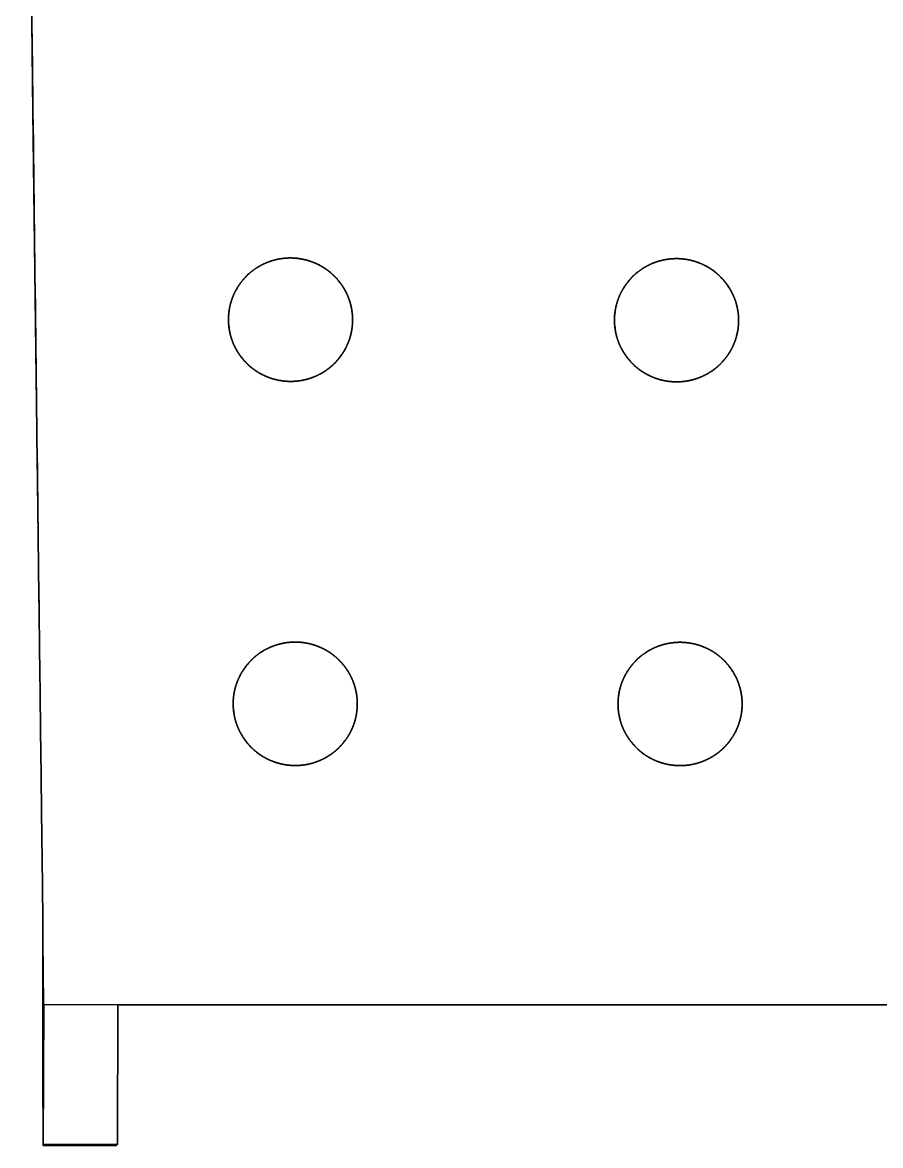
# Model space of a CAD drawing. Header units: millimetres. Extents: x 0 to 2650, y -1173 to 718.
# Drawn here: x 164.9 to 420.6, y -1172.5 to -837.7 of the extents above; entities that cross this region are included whole.
import ezdxf

# ---------------------------------------------------------------- set-up
doc = ezdxf.new("R2010")
doc.units = ezdxf.units.MM
doc.layers.add('Blocks', color=7, linetype='Continuous')
doc.layers.add('Blocks$Inner', color=7, linetype='Continuous', lineweight=25, true_color=0x007f00)
doc.layers.add('Blocks$Outline', color=7, linetype='Continuous', lineweight=35, true_color=0xff3f3f)

# ---------------------------------------------------------------- blocks, each defined once
blk = doc.blocks.new('Balcony Lounge Bench Top')
at = {"layer": 'Blocks$Inner'}
for points in [[(826.47, 513), (826.47, 351.21), (826.47, 189.42), (826.47, 96.44), (826.47, -89.51), (826.47, -182.48), (826.47, -368.43), (826.47, -554.38)], [(826.47, -532.38), (868.06, -532.39), (868.06, -532.76)], [(812.09, -554.53), (811.96, -554.54), (811.4, -554.54), (809.18, -554.57), (773.63, -555.01), (702.52, -555.88), (560.31, -557.62), (489.2, -558.49), (453.65, -558.93), (435.87, -559.15), (426.98, -559.26), (418.1, -559.37), (346.99, -560.24), (311.44, -560.67), (306.99, -560.73), (305.88, -560.74), (305.33, -560.75), (305.26, -560.75)], [(826.47, -554.38), (868.04, -554.56), (846.24, -554.66), (802.46, -554.65)]]:
    blk.add_lwpolyline(points, dxfattribs=at)
for points, knots in [([(622.48, -347.32), (621.95, -347.32), (621.41, -347.35), (620.57, -347.42), (620.27, -347.46), (619.67, -347.54), (619.37, -347.59), (618.49, -347.76), (617.91, -347.9), (616.76, -348.23), (616.19, -348.43), (615.35, -348.77), (615.07, -348.89), (614.52, -349.14), (614.25, -349.28), (612.91, -349.98), (611.91, -350.64), (610.5, -351.78), (610.05, -352.18), (609.4, -352.82), (609.19, -353.04), (608.77, -353.48), (608.58, -353.71), (607.61, -354.87), (606.93, -355.86), (606.06, -357.46), (605.79, -358.01), (605.32, -359.13), (605.11, -359.69), (604.56, -361.42), (604.31, -362.6), (604.18, -363.82)], [317.95376, 317.95376, 317.95376, 317.95376, 320.321897, 320.321897, 321.648355, 321.648355, 322.974814, 322.974814, 325.627731, 325.627731, 328.280649, 328.280649, 329.607107, 329.607107, 330.933566, 330.933566, 336.2394, 336.2394, 338.892318, 338.892318, 340.218776, 340.218776, 341.545235, 341.545235, 346.851069, 346.851069, 349.503987, 349.503987, 352.156904, 352.156904, 357.462738, 357.462738, 357.462738, 357.462738]), ([(640.69, -367.83), (640.76, -367.22), (640.8, -366.61), (640.8, -366), (640.81, -365.39), (640.79, -364.78), (640.73, -364.18), (640.63, -362.97), (640.41, -361.78), (640.07, -360.62), (639.9, -360.03), (639.7, -359.45), (639.48, -358.89), (639.25, -358.33), (639, -357.78), (638.72, -357.24), (638.45, -356.71), (638.14, -356.19), (637.82, -355.68), (637.49, -355.17), (637.13, -354.68), (636.75, -354.21), (636, -353.26), (635.16, -352.4), (634.24, -351.63), (633.78, -351.24), (633.3, -350.88), (632.81, -350.54), (632.56, -350.36), (632.31, -350.2), (632.05, -350.04), (631.79, -349.88), (631.53, -349.73), (631.27, -349.58), (630.22, -349.01), (629.12, -348.54), (627.98, -348.17), (627.69, -348.08), (627.4, -348), (627.11, -347.92), (626.82, -347.85), (626.53, -347.78), (626.23, -347.71), (625.65, -347.59), (625.06, -347.5), (624.46, -347.43), (623.8, -347.36), (623.14, -347.32), (622.48, -347.32)], [286.787516, 286.787516, 286.787516, 286.787516, 288.619244, 288.619244, 288.619244, 290.447216, 290.447216, 290.447216, 294.083982, 294.083982, 294.083982, 295.915927, 295.915927, 295.915927, 297.733875, 297.733875, 297.733875, 299.547832, 299.547832, 299.547832, 301.375208, 301.375208, 301.375208, 305.017225, 305.017225, 305.017225, 306.835925, 306.835925, 306.835925, 307.752255, 307.752255, 307.752255, 308.665781, 308.665781, 308.665781, 312.298677, 312.298677, 312.298677, 313.209868, 313.209868, 313.209868, 314.126218, 314.126218, 314.126218, 315.947279, 315.947279, 315.947279, 317.95376, 317.95376, 317.95376, 317.95376]), ([(736.84, -346.27), (736.29, -346.27), (735.74, -346.29), (734.89, -346.37), (734.58, -346.41), (733.99, -346.49), (733.69, -346.54), (732.8, -346.71), (732.22, -346.85), (731.07, -347.19), (730.5, -347.39), (729.67, -347.73), (729.39, -347.85), (728.84, -348.11), (728.57, -348.25), (727.23, -348.95), (726.23, -349.61), (724.83, -350.75), (724.38, -351.15), (723.73, -351.8), (723.52, -352.02), (723.11, -352.46), (722.91, -352.69), (721.94, -353.85), (721.27, -354.85), (720.4, -356.44), (720.14, -357), (719.67, -358.12), (719.46, -358.68), (718.92, -360.41), (718.68, -361.59), (718.55, -362.81)], [244.965273, 244.965273, 244.965273, 244.965273, 247.401723, 247.401723, 248.728805, 248.728805, 250.055888, 250.055888, 252.710053, 252.710053, 255.364218, 255.364218, 256.691301, 256.691301, 258.018384, 258.018384, 263.326714, 263.326714, 265.980879, 265.980879, 267.307962, 267.307962, 268.635044, 268.635044, 273.943375, 273.943375, 276.59754, 276.59754, 279.251705, 279.251705, 284.560036, 284.560036, 284.560036, 284.560036]), ([(755.1, -366.74), (755.16, -366.13), (755.2, -365.52), (755.2, -364.91), (755.21, -364.3), (755.18, -363.69), (755.13, -363.09), (755.02, -361.88), (754.79, -360.69), (754.45, -359.53), (754.28, -358.94), (754.08, -358.36), (753.85, -357.8), (753.63, -357.24), (753.37, -356.69), (753.09, -356.16), (752.81, -355.62), (752.51, -355.1), (752.18, -354.6), (751.85, -354.09), (751.49, -353.6), (751.11, -353.13), (750.35, -352.18), (749.51, -351.32), (748.59, -350.55), (748.12, -350.16), (747.65, -349.8), (747.15, -349.46), (746.9, -349.29), (746.64, -349.12), (746.39, -348.96), (746.13, -348.81), (745.87, -348.66), (745.6, -348.51), (744.55, -347.93), (743.45, -347.47), (742.3, -347.11), (742.02, -347.02), (741.73, -346.93), (741.44, -346.86), (741.15, -346.78), (740.85, -346.71), (740.55, -346.65), (739.97, -346.53), (739.37, -346.44), (738.78, -346.37), (738.14, -346.3), (737.49, -346.27), (736.84, -346.27)], [213.857391, 213.857391, 213.857391, 213.857391, 215.688322, 215.688322, 215.688322, 217.515496, 217.515496, 217.515496, 221.150609, 221.150609, 221.150609, 222.981716, 222.981716, 222.981716, 224.798839, 224.798839, 224.798839, 226.611983, 226.611983, 226.611983, 228.438563, 228.438563, 228.438563, 232.079087, 232.079087, 232.079087, 233.897087, 233.897087, 233.897087, 234.813077, 234.813077, 234.813077, 235.726259, 235.726259, 235.726259, 239.357907, 239.357907, 239.357907, 240.268812, 240.268812, 240.268812, 241.184868, 241.184868, 241.184868, 243.005315, 243.005315, 243.005315, 244.965273, 244.965273, 244.965273, 244.965273]), ([(718.44, -364.8), (718.44, -365.98), (718.55, -367.15), (718.89, -368.88), (719.03, -369.45), (719.35, -370.57), (719.54, -371.12), (720.19, -372.74), (720.72, -373.78), (721.99, -375.76), (722.7, -376.68), (723.9, -377.94), (724.32, -378.35), (725.2, -379.12), (725.66, -379.48), (727.08, -380.5), (728.08, -381.09), (729.66, -381.82), (730.2, -382.04), (731.3, -382.43), (731.86, -382.59), (733.55, -383.01), (734.7, -383.18), (736.18, -383.26), (736.5, -383.27), (736.82, -383.27)], [144.277874, 144.277874, 144.277874, 144.277874, 149.404179, 149.404179, 151.967332, 151.967332, 154.530484, 154.530484, 159.65679, 159.65679, 164.783095, 164.783095, 167.346248, 167.346248, 169.909401, 169.909401, 175.035706, 175.035706, 177.598859, 177.598859, 180.162011, 180.162011, 185.288317, 185.288317, 186.689886, 186.689886, 186.689886, 186.689886]), ([(604.07, -365.9), (604.07, -367.08), (604.18, -368.25), (604.52, -369.97), (604.66, -370.55), (604.98, -371.67), (605.17, -372.21), (605.6, -373.29), (605.84, -373.82), (606.38, -374.85), (606.67, -375.36), (607.61, -376.84), (608.33, -377.76), (609.52, -379.02), (609.94, -379.42), (610.82, -380.18), (611.28, -380.55), (612.69, -381.57), (613.69, -382.15), (615.27, -382.88), (615.81, -383.1), (616.91, -383.48), (617.47, -383.65), (619.15, -384.07), (620.29, -384.24), (621.77, -384.32), (622.09, -384.32), (622.42, -384.32)], [230.6802, 230.6802, 230.6802, 230.6802, 234.186032, 234.186032, 235.938948, 235.938948, 237.691863, 237.691863, 239.444779, 239.444779, 241.197695, 241.197695, 244.703526, 244.703526, 246.456442, 246.456442, 248.209358, 248.209358, 251.715189, 251.715189, 253.468105, 253.468105, 255.221021, 255.221021, 258.726852, 258.726852, 259.693298, 259.693298, 259.693298, 259.693298]), ([(630.72, -382.32), (630.79, -382.29), (630.83, -382.27), (630.88, -382.24), (631.95, -381.68), (632.96, -381.02), (633.9, -380.27), (634.37, -379.89), (634.82, -379.48), (635.25, -379.06), (635.68, -378.64), (636.09, -378.19), (636.48, -377.73), (636.87, -377.27), (637.23, -376.79), (637.57, -376.29), (637.91, -375.79), (638.23, -375.26), (638.52, -374.73), (639.11, -373.67), (639.58, -372.56), (639.94, -371.4), (640.13, -370.82), (640.28, -370.23), (640.41, -369.63), (640.53, -369.04), (640.63, -368.43), (640.69, -367.83)], [268.396468, 268.396468, 268.396468, 268.396468, 268.564541, 268.564541, 268.564541, 272.204625, 272.204625, 272.204625, 274.031085, 274.031085, 274.031085, 275.844142, 275.844142, 275.844142, 277.661239, 277.661239, 277.661239, 279.492451, 279.492451, 279.492451, 283.128187, 283.128187, 283.128187, 284.955883, 284.955883, 284.955883, 286.787516, 286.787516, 286.787516, 286.787516]), ([(736.82, -383.27), (737.07, -383.27), (737.32, -383.26), (737.57, -383.25), (737.87, -383.24), (738.17, -383.22), (738.47, -383.2), (739.67, -383.09), (740.84, -382.86), (741.99, -382.52), (742.28, -382.44), (742.57, -382.35), (742.85, -382.25), (743.14, -382.15), (743.42, -382.04), (743.7, -381.93), (744.26, -381.7), (744.8, -381.45), (745.33, -381.17), (746.4, -380.6), (747.4, -379.94), (748.34, -379.18), (748.81, -378.8), (749.26, -378.4), (749.69, -377.97), (750.12, -377.55), (750.53, -377.11), (750.91, -376.65), (751.3, -376.18), (751.66, -375.7), (752, -375.2), (752.34, -374.7), (752.66, -374.17), (752.95, -373.64), (753.53, -372.58), (754, -371.47), (754.36, -370.31), (754.54, -369.73), (754.69, -369.14), (754.82, -368.54), (754.94, -367.94), (755.03, -367.34), (755.1, -366.74)], [186.689886, 186.689886, 186.689886, 186.689886, 187.453095, 187.453095, 187.453095, 188.36379, 188.36379, 188.36379, 191.994457, 191.994457, 191.994457, 192.907366, 192.907366, 192.907366, 193.82305, 193.82305, 193.82305, 195.640401, 195.640401, 195.640401, 199.27958, 199.27958, 199.27958, 201.105482, 201.105482, 201.105482, 202.917992, 202.917992, 202.917992, 204.734543, 204.734543, 204.734543, 206.565146, 206.565146, 206.565146, 210.199534, 210.199534, 210.199534, 212.026527, 212.026527, 212.026527, 213.857391, 213.857391, 213.857391, 213.857391]), ([(622.42, -384.32), (622.65, -384.32), (622.88, -384.32), (623.12, -384.31), (623.42, -384.3), (623.72, -384.28), (624.02, -384.25), (625.21, -384.15), (626.39, -383.93), (627.54, -383.59), (627.83, -383.51), (628.11, -383.41), (628.4, -383.31), (628.68, -383.22), (628.97, -383.11), (629.25, -383), (629.75, -382.8), (630.23, -382.57), (630.72, -382.32)], [259.693298, 259.693298, 259.693298, 259.693298, 260.403494, 260.403494, 260.403494, 261.314433, 261.314433, 261.314433, 264.945949, 264.945949, 264.945949, 265.859046, 265.859046, 265.859046, 266.774973, 266.774973, 266.774973, 268.396468, 268.396468, 268.396468, 268.396468]), ([(736.8, -460.96), (736.25, -460.96), (735.7, -460.99), (734.85, -461.06), (734.54, -461.1), (733.94, -461.18), (733.65, -461.23), (732.76, -461.4), (732.17, -461.54), (731.02, -461.88), (730.46, -462.08), (729.62, -462.42), (729.34, -462.54), (728.79, -462.8), (728.52, -462.94), (727.18, -463.64), (726.17, -464.3), (724.77, -465.44), (724.32, -465.84), (723.67, -466.48), (723.46, -466.7), (723.05, -467.15), (722.85, -467.38), (721.88, -468.54), (721.21, -469.54), (720.34, -471.13), (720.07, -471.68), (719.6, -472.8), (719.39, -473.37), (718.85, -475.1), (718.61, -476.28), (718.48, -477.49)], [329.783468, 329.783468, 329.783468, 329.783468, 332.211067, 332.211067, 333.537748, 333.537748, 334.864428, 334.864428, 337.517789, 337.517789, 340.17115, 340.17115, 341.49783, 341.49783, 342.82451, 342.82451, 348.131232, 348.131232, 350.784593, 350.784593, 352.111273, 352.111273, 353.437953, 353.437953, 358.744675, 358.744675, 361.398036, 361.398036, 364.051396, 364.051396, 369.358118, 369.358118, 369.358118, 369.358118]), ([(755.07, -481.43), (755.14, -480.82), (755.17, -480.22), (755.18, -479.61), (755.18, -479), (755.16, -478.39), (755.1, -477.78), (754.99, -476.57), (754.77, -475.39), (754.43, -474.23), (754.26, -473.64), (754.05, -473.06), (753.83, -472.5), (753.6, -471.94), (753.35, -471.39), (753.07, -470.85), (752.79, -470.32), (752.48, -469.8), (752.15, -469.3), (751.82, -468.79), (751.47, -468.3), (751.09, -467.82), (750.33, -466.88), (749.49, -466.02), (748.56, -465.25), (748.1, -464.86), (747.62, -464.49), (747.12, -464.16), (746.87, -463.98), (746.62, -463.82), (746.36, -463.66), (746.1, -463.5), (745.84, -463.35), (745.58, -463.21), (744.52, -462.63), (743.42, -462.16), (742.27, -461.8), (741.99, -461.71), (741.7, -461.63), (741.41, -461.55), (741.11, -461.48), (740.82, -461.41), (740.52, -461.35), (739.93, -461.22), (739.34, -461.13), (738.74, -461.07), (738.1, -461), (737.45, -460.96), (736.8, -460.96)], [298.680526, 298.680526, 298.680526, 298.680526, 300.510821, 300.510821, 300.510821, 302.337381, 302.337381, 302.337381, 305.971251, 305.971251, 305.971251, 307.801741, 307.801741, 307.801741, 309.618263, 309.618263, 309.618263, 311.430789, 311.430789, 311.430789, 313.256732, 313.256732, 313.256732, 316.896045, 316.896045, 316.896045, 318.713408, 318.713408, 318.713408, 319.629079, 319.629079, 319.629079, 320.541968, 320.541968, 320.541968, 324.172399, 324.172399, 324.172399, 325.082985, 325.082985, 325.082985, 325.998733, 325.998733, 325.998733, 327.818602, 327.818602, 327.818602, 329.783468, 329.783468, 329.783468, 329.783468]), ([(622.33, -462.37), (621.8, -462.37), (621.27, -462.39), (620.44, -462.46), (620.14, -462.5), (619.54, -462.58), (619.24, -462.63), (618.35, -462.79), (617.77, -462.93), (616.62, -463.27), (616.05, -463.47), (615.21, -463.8), (614.93, -463.92), (614.38, -464.18), (614.1, -464.31), (612.76, -465.01), (611.75, -465.67), (610.34, -466.8), (609.89, -467.21), (609.24, -467.85), (609.03, -468.06), (608.61, -468.51), (608.41, -468.74), (607.44, -469.89), (606.76, -470.89), (605.89, -472.48), (605.62, -473.03), (605.14, -474.15), (604.93, -474.72), (604.38, -476.44), (604.13, -477.62), (603.99, -478.84)], [317.889058, 317.889058, 317.889058, 317.889058, 320.22401, 320.22401, 321.550437, 321.550437, 322.876863, 322.876863, 325.529717, 325.529717, 328.18257, 328.18257, 329.508996, 329.508996, 330.835423, 330.835423, 336.141129, 336.141129, 338.793983, 338.793983, 340.120409, 340.120409, 341.446836, 341.446836, 346.752542, 346.752542, 349.405395, 349.405395, 352.058249, 352.058249, 357.363955, 357.363955, 357.363955, 357.363955]), ([(640.56, -482.89), (640.62, -482.28), (640.66, -481.68), (640.67, -481.06), (640.68, -480.46), (640.66, -479.85), (640.6, -479.24), (640.5, -478.03), (640.28, -476.85), (639.94, -475.68), (639.78, -475.1), (639.58, -474.52), (639.35, -473.96), (639.13, -473.39), (638.88, -472.84), (638.6, -472.31), (638.33, -471.77), (638.02, -471.25), (637.7, -470.75), (637.37, -470.24), (637.01, -469.75), (636.64, -469.27), (635.88, -468.33), (635.05, -467.47), (634.12, -466.69), (633.67, -466.3), (633.19, -465.93), (632.69, -465.59), (632.44, -465.42), (632.19, -465.26), (631.93, -465.1), (631.68, -464.94), (631.42, -464.79), (631.15, -464.64), (630.1, -464.06), (629, -463.59), (627.86, -463.22), (627.57, -463.13), (627.28, -463.05), (626.99, -462.97), (626.7, -462.9), (626.41, -462.83), (626.11, -462.76), (625.52, -462.64), (624.93, -462.54), (624.33, -462.48), (623.67, -462.4), (623, -462.37), (622.33, -462.37)], [286.716259, 286.716259, 286.716259, 286.716259, 288.547093, 288.547093, 288.547093, 290.374203, 290.374203, 290.374203, 294.009109, 294.009109, 294.009109, 295.840108, 295.840108, 295.840108, 297.657131, 297.657131, 297.657131, 299.47011, 299.47011, 299.47011, 301.296455, 301.296455, 301.296455, 304.936567, 304.936567, 304.936567, 306.754235, 306.754235, 306.754235, 307.670052, 307.670052, 307.670052, 308.583125, 308.583125, 308.583125, 312.214113, 312.214113, 312.214113, 313.124805, 313.124805, 313.124805, 314.040679, 314.040679, 314.040679, 315.860876, 315.860876, 315.860876, 317.889058, 317.889058, 317.889058, 317.889058]), ([(603.87, -480.97), (603.88, -482.15), (603.99, -483.31), (604.33, -485.04), (604.47, -485.61), (604.8, -486.73), (604.99, -487.28), (605.42, -488.35), (605.66, -488.88), (606.19, -489.91), (606.48, -490.42), (607.43, -491.9), (608.14, -492.81), (609.34, -494.07), (609.76, -494.47), (610.63, -495.23), (611.09, -495.6), (612.51, -496.61), (613.51, -497.2), (615.09, -497.92), (615.63, -498.14), (616.73, -498.53), (617.29, -498.69), (618.98, -499.11), (620.12, -499.28), (621.6, -499.36), (621.92, -499.37), (622.24, -499.37)], [230.673647, 230.673647, 230.673647, 230.673647, 234.176028, 234.176028, 235.927218, 235.927218, 237.678409, 237.678409, 239.4296, 239.4296, 241.18079, 241.18079, 244.683171, 244.683171, 246.434362, 246.434362, 248.185552, 248.185552, 251.687933, 251.687933, 253.439124, 253.439124, 255.190315, 255.190315, 258.692696, 258.692696, 259.655828, 259.655828, 259.655828, 259.655828]), ([(718.37, -479.5), (718.37, -480.68), (718.48, -481.85), (718.82, -483.58), (718.96, -484.15), (719.29, -485.27), (719.48, -485.82), (720.12, -487.44), (720.65, -488.48), (721.92, -490.46), (722.64, -491.38), (723.84, -492.64), (724.26, -493.04), (725.13, -493.81), (725.6, -494.18), (727.02, -495.2), (728.02, -495.78), (729.6, -496.51), (730.14, -496.73), (731.25, -497.12), (731.81, -497.29), (733.5, -497.71), (734.65, -497.88), (736.13, -497.95), (736.44, -497.96), (736.76, -497.96)], [229.146063, 229.146063, 229.146063, 229.146063, 234.269398, 234.269398, 236.831065, 236.831065, 239.392732, 239.392732, 244.516066, 244.516066, 249.639401, 249.639401, 252.201068, 252.201068, 254.762735, 254.762735, 259.886069, 259.886069, 262.447736, 262.447736, 265.009403, 265.009403, 270.132738, 270.132738, 271.522089, 271.522089, 271.522089, 271.522089]), ([(736.76, -497.96), (737.01, -497.96), (737.27, -497.96), (737.52, -497.95), (737.82, -497.93), (738.12, -497.91), (738.42, -497.89), (739.62, -497.78), (740.79, -497.56), (741.94, -497.22), (742.23, -497.13), (742.52, -497.04), (742.81, -496.94), (743.09, -496.84), (743.38, -496.73), (743.66, -496.62), (744.21, -496.39), (744.76, -496.14), (745.29, -495.86), (746.36, -495.3), (747.37, -494.64), (748.31, -493.88), (748.78, -493.5), (749.23, -493.09), (749.66, -492.67), (750.09, -492.24), (750.49, -491.8), (750.88, -491.34), (751.27, -490.87), (751.63, -490.39), (751.97, -489.89), (752.31, -489.39), (752.63, -488.87), (752.92, -488.34), (753.5, -487.27), (753.97, -486.16), (754.33, -485), (754.51, -484.42), (754.66, -483.83), (754.79, -483.24), (754.91, -482.64), (755.01, -482.04), (755.07, -481.43)], [271.522089, 271.522089, 271.522089, 271.522089, 272.28507, 272.28507, 272.28507, 273.195489, 273.195489, 273.195489, 276.825048, 276.825048, 276.825048, 277.737668, 277.737668, 277.737668, 278.653065, 278.653065, 278.653065, 280.469838, 280.469838, 280.469838, 284.107819, 284.107819, 284.107819, 285.933096, 285.933096, 285.933096, 287.744978, 287.744978, 287.744978, 289.560892, 289.560892, 289.560892, 291.390848, 291.390848, 291.390848, 295.023947, 295.023947, 295.023947, 296.850298, 296.850298, 296.850298, 298.680526, 298.680526, 298.680526, 298.680526]), ([(630.58, -497.36), (630.63, -497.33), (630.67, -497.31), (630.71, -497.29), (631.78, -496.73), (632.79, -496.08), (633.73, -495.32), (634.21, -494.94), (634.66, -494.54), (635.09, -494.11), (635.52, -493.69), (635.93, -493.25), (636.32, -492.79), (636.71, -492.32), (637.07, -491.84), (637.42, -491.35), (637.76, -490.84), (638.08, -490.32), (638.37, -489.79), (638.96, -488.73), (639.43, -487.62), (639.8, -486.46), (639.98, -485.88), (640.14, -485.29), (640.27, -484.7), (640.39, -484.1), (640.49, -483.5), (640.56, -482.89)], [268.365175, 268.365175, 268.365175, 268.365175, 268.500565, 268.500565, 268.500565, 272.139398, 272.139398, 272.139398, 273.965175, 273.965175, 273.965175, 275.777555, 275.777555, 275.777555, 277.593965, 277.593965, 277.593965, 279.424438, 279.424438, 279.424438, 283.058607, 283.058607, 283.058607, 284.885483, 284.885483, 284.885483, 286.716259, 286.716259, 286.716259, 286.716259]), ([(622.24, -499.37), (622.47, -499.37), (622.7, -499.36), (622.92, -499.35), (623.22, -499.34), (623.52, -499.32), (623.82, -499.3), (625.02, -499.19), (626.2, -498.97), (627.35, -498.64), (627.64, -498.55), (627.93, -498.46), (628.22, -498.36), (628.5, -498.27), (628.79, -498.16), (629.07, -498.05), (629.58, -497.84), (630.08, -497.62), (630.58, -497.36)], [259.655828, 259.655828, 259.655828, 259.655828, 260.342559, 260.342559, 260.342559, 261.253121, 261.253121, 261.253121, 264.883245, 264.883245, 264.883245, 265.796008, 265.796008, 265.796008, 266.711598, 266.711598, 266.711598, 268.365175, 268.365175, 268.365175, 268.365175]), ([(824.56, -554.4), (824.32, -554.41), (824.09, -554.41), (823.43, -554.42), (823.01, -554.42), (822.03, -554.43), (821.45, -554.44), (820.18, -554.45), (819.48, -554.46), (817.99, -554.47), (817.2, -554.48), (815.55, -554.5), (814.71, -554.51), (813.43, -554.52), (813, -554.52), (812.46, -554.53), (812.36, -554.53), (812.22, -554.53), (812.2, -554.53), (812.16, -554.53)], [-16.638161, -16.638161, -16.638161, -16.638161, -14.240941, -14.240941, -11.843721, -11.843721, -9.446501, -9.446501, -7.049281, -7.049281, -4.652061, -4.652061, -2.254841, -2.254841, -1.056231, -1.056231, -0.756579, -0.756579, -0.681666, -0.681666, -0.681666, -0.681666]), ([(826.47, -554.38), (826.17, -554.39), (825.87, -554.39), (825.39, -554.4), (825.21, -554.4), (824.94, -554.4), (824.85, -554.4), (824.72, -554.4), (824.67, -554.4), (824.6, -554.4), (824.58, -554.4), (824.56, -554.4)], [-33.604537, -33.604537, -33.604537, -33.604537, -25.627736, -25.627736, -20.833296, -20.833296, -18.436076, -18.436076, -17.237466, -17.237466, -16.638161, -16.638161, -16.638161, -16.638161])]:
    blk.add_open_spline(points, degree=3, knots=knots, dxfattribs=at)
for points, weights in [([(604.18, -363.82), (604.1, -364.51), (604.06, -365.21), (604.07, -365.9)], [1, 0.999999999984, 0.999999999984, 1]), ([(718.55, -362.81), (718.47, -363.47), (718.44, -364.14), (718.44, -364.8)], [1, 0.999999999989, 0.99999999999, 1]), ([(718.48, -477.49), (718.4, -478.16), (718.37, -478.83), (718.37, -479.5)], [1, 0.999999999998, 0.999999999998, 1]), ([(603.99, -478.84), (603.91, -479.55), (603.87, -480.26), (603.87, -480.97)], [1, 0.999999999998, 0.999999999998, 1])]:
    blk.add_rational_spline(points, weights, degree=3, dxfattribs=at)
for points, degree in [([(868.04, -554.56), (868.04, -543.66), (868.04, -532.76)], 2), ([(868.04, -532.76), (868.27, -532.76), (868.46, -532.76), (868.46, -532.76)], 3), ([(868.46, -532.76), (868.46, -543.66), (868.46, -554.56)], 2), ([(812.16, -554.53), (812.13, -554.53), (812.11, -554.53), (812.09, -554.53)], 3), ([(868.46, -554.56), (868.46, -554.56), (868.27, -554.56), (868.04, -554.56)], 3)]:
    blk.add_open_spline(points, degree=degree, dxfattribs=at)
at = {"layer": 'Blocks$Outline'}
for points in [[(868.06, -532.76), (868.06, -532.39), (826.47, -532.38)], [(802.46, -554.65), (846.24, -554.66), (868.04, -554.56)]]:
    blk.add_lwpolyline(points, dxfattribs=at)
for points, knots in [([(826.47, -532.38), (826.47, -477.73), (826.47, -423.08), (826.47, -368.43), (826.47, -306.45), (826.47, -244.47), (826.47, -182.48), (826.47, -151.49), (826.47, -120.5), (826.47, -89.51), (826.47, -27.52), (826.47, 34.46), (826.47, 96.44), (826.47, 127.44), (826.47, 158.43), (826.47, 189.42), (826.47, 243.35), (826.47, 297.28), (826.47, 351.21), (826.47, 397.8), (826.47, 444.4), (826.47, 491)], [33.722846, 33.722846, 33.722846, 33.722846, 34.604537, 34.604537, 34.604537, 35.604537, 35.604537, 35.604537, 36.604537, 36.604537, 36.604537, 37.604537, 37.604537, 37.604537, 38.604537, 38.604537, 38.604537, 39.604537, 39.604537, 39.604537, 40.468559, 40.468559, 40.468559, 40.468559]), ([(868.04, -554.56), (868.27, -554.56), (868.46, -554.56), (868.46, -554.56), (868.46, -547.29), (868.46, -540.02), (868.46, -532.76), (868.46, -532.76), (868.29, -532.76), (868.06, -532.76)], [-104.115758, -104.115758, -104.115758, -104.115758, -99.886818, -99.886818, -99.886818, -78.086818, -78.086818, -78.086818, -73.990119, -73.990119, -73.990119, -73.990119]), ([(313.05, -560.66), (324.36, -560.52), (335.68, -560.38), (346.99, -560.24), (370.69, -559.95), (394.39, -559.66), (418.1, -559.37), (421.06, -559.33), (424.02, -559.29), (426.98, -559.26), (429.95, -559.22), (432.91, -559.18), (435.87, -559.15), (441.8, -559.08), (447.72, -559), (453.65, -558.93), (465.5, -558.79), (477.35, -558.64), (489.2, -558.49), (512.9, -558.2), (536.61, -557.91), (560.31, -557.62), (607.71, -557.04), (655.12, -556.46), (702.52, -555.88), (726.22, -555.59), (749.93, -555.3), (773.63, -555.01), (783.24, -554.89), (792.85, -554.77), (802.46, -554.65)], [-13.627683, -13.627683, -13.627683, -13.627683, -12.673003, -12.673003, -12.673003, -11.673003, -11.673003, -11.673003, -10.673003, -10.673003, -10.673003, -9.673003, -9.673003, -9.673003, -8.673003, -8.673003, -8.673003, -7.673003, -7.673003, -7.673003, -6.673003, -6.673003, -6.673003, -5.673003, -5.673003, -5.673003, -4.673003, -4.673003, -4.673003, -3.86213, -3.86213, -3.86213, -3.86213])]:
    blk.add_open_spline(points, degree=3, knots=knots, dxfattribs=at)
for points, weights, knots in [([(604.18, -363.82), (604.31, -362.6), (604.56, -361.42), (605.11, -359.69), (605.32, -359.13), (605.79, -358.01), (606.06, -357.46), (606.93, -355.86), (607.61, -354.87), (608.58, -353.71), (608.77, -353.48), (609.19, -353.04), (609.4, -352.82), (610.05, -352.18), (610.5, -351.78), (611.91, -350.64), (612.91, -349.98), (614.25, -349.28), (614.52, -349.14), (615.07, -348.89), (615.35, -348.77), (616.19, -348.43), (616.76, -348.23), (617.91, -347.9), (618.49, -347.76), (619.37, -347.59), (619.67, -347.54), (620.27, -347.46), (620.57, -347.42), (621.41, -347.35), (621.95, -347.32), (622.48, -347.32), (623.14, -347.32), (623.8, -347.36), (624.46, -347.43), (625.06, -347.5), (625.65, -347.59), (626.23, -347.71), (626.53, -347.78), (626.82, -347.85), (627.11, -347.92), (627.4, -348), (627.69, -348.08), (627.98, -348.17), (629.12, -348.54), (630.22, -349.01), (631.27, -349.58), (631.53, -349.73), (631.79, -349.88), (632.05, -350.04), (632.31, -350.2), (632.56, -350.36), (632.81, -350.54), (633.3, -350.88), (633.78, -351.24), (634.24, -351.63), (635.16, -352.4), (636, -353.26), (636.75, -354.21), (637.13, -354.68), (637.49, -355.17), (637.82, -355.68), (638.14, -356.19), (638.45, -356.71), (638.72, -357.24), (639, -357.78), (639.25, -358.33), (639.48, -358.89), (639.7, -359.45), (639.9, -360.03), (640.07, -360.62), (640.41, -361.78), (640.63, -362.97), (640.73, -364.18), (640.79, -364.78), (640.81, -365.39), (640.8, -366), (640.8, -366.61), (640.76, -367.22), (640.69, -367.83), (640.63, -368.43), (640.53, -369.04), (640.41, -369.63), (640.28, -370.23), (640.13, -370.82), (639.94, -371.4), (639.58, -372.56), (639.11, -373.67), (638.52, -374.73), (638.23, -375.26), (637.91, -375.79), (637.57, -376.29), (637.23, -376.79), (636.87, -377.27), (636.48, -377.73), (636.09, -378.19), (635.68, -378.64), (635.25, -379.06), (634.82, -379.48), (634.37, -379.89), (633.9, -380.27), (632.96, -381.02), (631.95, -381.68), (630.88, -382.24), (630.83, -382.27), (630.79, -382.29), (630.72, -382.32), (630.23, -382.57), (629.75, -382.8), (629.25, -383), (628.97, -383.11), (628.68, -383.22), (628.4, -383.31), (628.11, -383.41), (627.83, -383.51), (627.54, -383.59), (626.39, -383.93), (625.21, -384.15), (624.02, -384.25), (623.72, -384.28), (623.42, -384.3), (623.12, -384.31), (622.88, -384.32), (622.65, -384.32), (622.42, -384.32), (622.09, -384.32), (621.77, -384.32), (620.29, -384.24), (619.15, -384.07), (617.47, -383.65), (616.91, -383.48), (615.81, -383.1), (615.27, -382.88), (613.69, -382.15), (612.69, -381.57), (611.28, -380.55), (610.82, -380.18), (609.94, -379.42), (609.52, -379.02), (608.33, -377.76), (607.61, -376.84), (606.67, -375.36), (606.38, -374.85), (605.84, -373.82), (605.6, -373.29), (605.17, -372.21), (604.98, -371.67), (604.66, -370.55), (604.52, -369.97), (604.18, -368.25), (604.07, -367.08), (604.07, -365.9), (604.06, -365.21), (604.1, -364.51), (604.18, -363.82)], [1, 1, 1, 1, 1, 1, 1, 1, 1, 1, 1, 1, 1, 1, 1, 1, 1, 1, 1, 1, 1, 1, 1, 1, 1, 1, 1, 1, 1, 1, 1, 1, 1, 1, 1, 1, 1, 1, 1, 1, 1, 1, 1, 1, 1, 1, 1, 1, 1, 1, 1, 1, 1, 1, 1, 1, 1, 1, 1, 1, 1, 1, 1, 1, 1, 1, 1, 1, 1, 1, 1, 1, 1, 1, 1, 1, 1, 1, 1, 1, 1, 1, 1, 1, 1, 1, 1, 1, 1, 1, 1, 1, 1, 1, 1, 1, 1, 1, 1, 1, 1, 1, 1, 1, 1, 1, 1, 1, 1, 1, 1, 1, 1, 1, 1, 1, 1, 1, 1, 1, 1, 1, 1, 1, 1, 1, 1, 1, 1, 1, 1, 1, 1, 1, 1, 1, 1, 1, 1, 1, 1, 1, 1, 1, 1, 1, 1, 1, 1, 1, 1, 1, 0.999999999984, 0.999999999984, 1], [-357.462738, -357.462738, -357.462738, -357.462738, -352.156904, -352.156904, -349.503987, -349.503987, -346.851069, -346.851069, -341.545235, -341.545235, -340.218776, -340.218776, -338.892318, -338.892318, -336.2394, -336.2394, -330.933566, -330.933566, -329.607107, -329.607107, -328.280649, -328.280649, -325.627731, -325.627731, -322.974814, -322.974814, -321.648355, -321.648355, -320.321897, -320.321897, -317.95376, -317.95376, -317.95376, -315.947279, -315.947279, -315.947279, -314.126218, -314.126218, -314.126218, -313.209868, -313.209868, -313.209868, -312.298677, -312.298677, -312.298677, -308.665781, -308.665781, -308.665781, -307.752255, -307.752255, -307.752255, -306.835925, -306.835925, -306.835925, -305.017225, -305.017225, -305.017225, -301.375208, -301.375208, -301.375208, -299.547832, -299.547832, -299.547832, -297.733875, -297.733875, -297.733875, -295.915927, -295.915927, -295.915927, -294.083982, -294.083982, -294.083982, -290.447216, -290.447216, -290.447216, -288.619244, -288.619244, -288.619244, -286.787516, -286.787516, -286.787516, -284.955883, -284.955883, -284.955883, -283.128187, -283.128187, -283.128187, -279.492451, -279.492451, -279.492451, -277.661239, -277.661239, -277.661239, -275.844142, -275.844142, -275.844142, -274.031085, -274.031085, -274.031085, -272.204625, -272.204625, -272.204625, -268.564541, -268.564541, -268.564541, -268.396468, -268.396468, -268.396468, -266.774973, -266.774973, -266.774973, -265.859046, -265.859046, -265.859046, -264.945949, -264.945949, -264.945949, -261.314433, -261.314433, -261.314433, -260.403494, -260.403494, -260.403494, -259.693298, -259.693298, -259.693298, -258.726852, -258.726852, -255.221021, -255.221021, -253.468105, -253.468105, -251.715189, -251.715189, -248.209358, -248.209358, -246.456442, -246.456442, -244.703526, -244.703526, -241.197695, -241.197695, -239.444779, -239.444779, -237.691863, -237.691863, -235.938948, -235.938948, -234.186032, -234.186032, -230.6802, -230.6802, -230.6802, -227.630245, -227.630245, -227.630245, -227.630245]), ([(718.55, -362.81), (718.68, -361.59), (718.92, -360.41), (719.46, -358.68), (719.67, -358.12), (720.14, -357), (720.4, -356.44), (721.27, -354.85), (721.94, -353.85), (722.91, -352.69), (723.11, -352.46), (723.52, -352.02), (723.73, -351.8), (724.38, -351.15), (724.83, -350.75), (726.23, -349.61), (727.23, -348.95), (728.57, -348.25), (728.84, -348.11), (729.39, -347.85), (729.67, -347.73), (730.5, -347.39), (731.07, -347.19), (732.22, -346.85), (732.8, -346.71), (733.69, -346.54), (733.99, -346.49), (734.58, -346.41), (734.89, -346.37), (735.74, -346.29), (736.29, -346.27), (736.84, -346.27), (737.49, -346.27), (738.14, -346.3), (738.78, -346.37), (739.37, -346.44), (739.97, -346.53), (740.55, -346.65), (740.85, -346.71), (741.15, -346.78), (741.44, -346.86), (741.73, -346.93), (742.02, -347.02), (742.3, -347.11), (743.45, -347.47), (744.55, -347.93), (745.6, -348.51), (745.87, -348.66), (746.13, -348.81), (746.39, -348.96), (746.64, -349.12), (746.9, -349.29), (747.15, -349.46), (747.65, -349.8), (748.12, -350.16), (748.59, -350.55), (749.51, -351.32), (750.35, -352.18), (751.11, -353.13), (751.49, -353.6), (751.85, -354.09), (752.18, -354.6), (752.51, -355.1), (752.81, -355.62), (753.09, -356.16), (753.37, -356.69), (753.63, -357.24), (753.85, -357.8), (754.08, -358.36), (754.28, -358.94), (754.45, -359.53), (754.79, -360.69), (755.02, -361.88), (755.13, -363.09), (755.18, -363.69), (755.21, -364.3), (755.2, -364.91), (755.2, -365.52), (755.16, -366.13), (755.1, -366.74), (755.03, -367.34), (754.94, -367.94), (754.82, -368.54), (754.69, -369.14), (754.54, -369.73), (754.36, -370.31), (754, -371.47), (753.53, -372.58), (752.95, -373.64), (752.66, -374.17), (752.34, -374.7), (752, -375.2), (751.66, -375.7), (751.3, -376.18), (750.91, -376.65), (750.53, -377.11), (750.12, -377.55), (749.69, -377.97), (749.26, -378.4), (748.81, -378.8), (748.34, -379.18), (747.4, -379.94), (746.4, -380.6), (745.33, -381.17), (744.8, -381.45), (744.26, -381.7), (743.7, -381.93), (743.42, -382.04), (743.14, -382.15), (742.85, -382.25), (742.57, -382.35), (742.28, -382.44), (741.99, -382.52), (740.84, -382.86), (739.67, -383.09), (738.47, -383.2), (738.17, -383.22), (737.87, -383.24), (737.57, -383.25), (737.32, -383.26), (737.07, -383.27), (736.82, -383.27), (736.5, -383.27), (736.18, -383.26), (734.7, -383.18), (733.55, -383.01), (731.86, -382.59), (731.3, -382.43), (730.2, -382.04), (729.66, -381.82), (728.08, -381.09), (727.08, -380.5), (725.66, -379.48), (725.2, -379.12), (724.32, -378.35), (723.9, -377.94), (722.7, -376.68), (721.99, -375.76), (720.72, -373.78), (720.19, -372.74), (719.54, -371.12), (719.35, -370.57), (719.03, -369.45), (718.89, -368.88), (718.55, -367.15), (718.44, -365.98), (718.44, -364.8), (718.44, -364.14), (718.47, -363.47), (718.55, -362.81)], [1, 1, 1, 1, 1, 1, 1, 1, 1, 1, 1, 1, 1, 1, 1, 1, 1, 1, 1, 1, 1, 1, 1, 1, 1, 1, 1, 1, 1, 1, 1, 1, 1, 1, 1, 1, 1, 1, 1, 1, 1, 1, 1, 1, 1, 1, 1, 1, 1, 1, 1, 1, 1, 1, 1, 1, 1, 1, 1, 1, 1, 1, 1, 1, 1, 1, 1, 1, 1, 1, 1, 1, 1, 1, 1, 1, 1, 1, 1, 1, 1, 1, 1, 1, 1, 1, 1, 1, 1, 1, 1, 1, 1, 1, 1, 1, 1, 1, 1, 1, 1, 1, 1, 1, 1, 1, 1, 1, 1, 1, 1, 1, 1, 1, 1, 1, 1, 1, 1, 1, 1, 1, 1, 1, 1, 1, 1, 1, 1, 1, 1, 1, 1, 1, 1, 1, 1, 1, 1, 1, 1, 1, 1, 1, 1, 1, 1, 0.99999999999, 0.999999999989, 1], [-284.560036, -284.560036, -284.560036, -284.560036, -279.251705, -279.251705, -276.59754, -276.59754, -273.943375, -273.943375, -268.635044, -268.635044, -267.307962, -267.307962, -265.980879, -265.980879, -263.326714, -263.326714, -258.018384, -258.018384, -256.691301, -256.691301, -255.364218, -255.364218, -252.710053, -252.710053, -250.055888, -250.055888, -248.728805, -248.728805, -247.401723, -247.401723, -244.965273, -244.965273, -244.965273, -243.005315, -243.005315, -243.005315, -241.184868, -241.184868, -241.184868, -240.268812, -240.268812, -240.268812, -239.357907, -239.357907, -239.357907, -235.726259, -235.726259, -235.726259, -234.813077, -234.813077, -234.813077, -233.897087, -233.897087, -233.897087, -232.079087, -232.079087, -232.079087, -228.438563, -228.438563, -228.438563, -226.611983, -226.611983, -226.611983, -224.798839, -224.798839, -224.798839, -222.981716, -222.981716, -222.981716, -221.150609, -221.150609, -221.150609, -217.515496, -217.515496, -217.515496, -215.688322, -215.688322, -215.688322, -213.857391, -213.857391, -213.857391, -212.026527, -212.026527, -212.026527, -210.199534, -210.199534, -210.199534, -206.565146, -206.565146, -206.565146, -204.734543, -204.734543, -204.734543, -202.917992, -202.917992, -202.917992, -201.105482, -201.105482, -201.105482, -199.27958, -199.27958, -199.27958, -195.640401, -195.640401, -195.640401, -193.82305, -193.82305, -193.82305, -192.907366, -192.907366, -192.907366, -191.994457, -191.994457, -191.994457, -188.36379, -188.36379, -188.36379, -187.453095, -187.453095, -187.453095, -186.689886, -186.689886, -186.689886, -185.288317, -185.288317, -180.162011, -180.162011, -177.598859, -177.598859, -175.035706, -175.035706, -169.909401, -169.909401, -167.346248, -167.346248, -164.783095, -164.783095, -159.65679, -159.65679, -154.530484, -154.530484, -151.967332, -151.967332, -149.404179, -149.404179, -144.277874, -144.277874, -144.277874, -142.280018, -142.280018, -142.280018, -142.280018]), ([(718.48, -477.49), (718.61, -476.28), (718.85, -475.1), (719.39, -473.37), (719.6, -472.8), (720.07, -471.68), (720.34, -471.13), (721.21, -469.54), (721.88, -468.54), (722.85, -467.38), (723.05, -467.15), (723.46, -466.7), (723.67, -466.48), (724.32, -465.84), (724.77, -465.44), (726.17, -464.3), (727.18, -463.64), (728.52, -462.94), (728.79, -462.8), (729.34, -462.54), (729.62, -462.42), (730.46, -462.08), (731.02, -461.88), (732.17, -461.54), (732.76, -461.4), (733.65, -461.23), (733.94, -461.18), (734.54, -461.1), (734.85, -461.06), (735.7, -460.99), (736.25, -460.96), (736.8, -460.96), (737.45, -460.96), (738.1, -461), (738.74, -461.07), (739.34, -461.13), (739.93, -461.22), (740.52, -461.35), (740.82, -461.41), (741.11, -461.48), (741.41, -461.55), (741.7, -461.63), (741.99, -461.71), (742.27, -461.8), (743.42, -462.16), (744.52, -462.63), (745.58, -463.21), (745.84, -463.35), (746.1, -463.5), (746.36, -463.66), (746.62, -463.82), (746.87, -463.98), (747.12, -464.16), (747.62, -464.49), (748.1, -464.86), (748.56, -465.25), (749.49, -466.02), (750.33, -466.88), (751.09, -467.82), (751.47, -468.3), (751.82, -468.79), (752.15, -469.3), (752.48, -469.8), (752.79, -470.32), (753.07, -470.85), (753.35, -471.39), (753.6, -471.94), (753.83, -472.5), (754.05, -473.06), (754.26, -473.64), (754.43, -474.23), (754.77, -475.39), (754.99, -476.57), (755.1, -477.78), (755.16, -478.39), (755.18, -479), (755.18, -479.61), (755.17, -480.22), (755.14, -480.82), (755.07, -481.43), (755.01, -482.04), (754.91, -482.64), (754.79, -483.24), (754.66, -483.83), (754.51, -484.42), (754.33, -485), (753.97, -486.16), (753.5, -487.27), (752.92, -488.34), (752.63, -488.87), (752.31, -489.39), (751.97, -489.89), (751.63, -490.39), (751.27, -490.87), (750.88, -491.34), (750.49, -491.8), (750.09, -492.24), (749.66, -492.67), (749.23, -493.09), (748.78, -493.5), (748.31, -493.88), (747.37, -494.64), (746.36, -495.3), (745.29, -495.86), (744.76, -496.14), (744.21, -496.39), (743.66, -496.62), (743.38, -496.73), (743.09, -496.84), (742.81, -496.94), (742.52, -497.04), (742.23, -497.13), (741.94, -497.22), (740.79, -497.56), (739.62, -497.78), (738.42, -497.89), (738.12, -497.91), (737.82, -497.93), (737.52, -497.95), (737.27, -497.96), (737.01, -497.96), (736.76, -497.96), (736.44, -497.96), (736.13, -497.95), (734.65, -497.88), (733.5, -497.71), (731.81, -497.29), (731.25, -497.12), (730.14, -496.73), (729.6, -496.51), (728.02, -495.78), (727.02, -495.2), (725.6, -494.18), (725.13, -493.81), (724.26, -493.04), (723.84, -492.64), (722.64, -491.38), (721.92, -490.46), (720.65, -488.48), (720.12, -487.44), (719.48, -485.82), (719.29, -485.27), (718.96, -484.15), (718.82, -483.58), (718.48, -481.85), (718.37, -480.68), (718.37, -479.5), (718.37, -478.83), (718.4, -478.16), (718.48, -477.49)], [1, 1, 1, 1, 1, 1, 1, 1, 1, 1, 1, 1, 1, 1, 1, 1, 1, 1, 1, 1, 1, 1, 1, 1, 1, 1, 1, 1, 1, 1, 1, 1, 1, 1, 1, 1, 1, 1, 1, 1, 1, 1, 1, 1, 1, 1, 1, 1, 1, 1, 1, 1, 1, 1, 1, 1, 1, 1, 1, 1, 1, 1, 1, 1, 1, 1, 1, 1, 1, 1, 1, 1, 1, 1, 1, 1, 1, 1, 1, 1, 1, 1, 1, 1, 1, 1, 1, 1, 1, 1, 1, 1, 1, 1, 1, 1, 1, 1, 1, 1, 1, 1, 1, 1, 1, 1, 1, 1, 1, 1, 1, 1, 1, 1, 1, 1, 1, 1, 1, 1, 1, 1, 1, 1, 1, 1, 1, 1, 1, 1, 1, 1, 1, 1, 1, 1, 1, 1, 1, 1, 1, 1, 1, 1, 1, 1, 1, 0.999999999998, 0.999999999998, 1], [-369.358118, -369.358118, -369.358118, -369.358118, -364.051396, -364.051396, -361.398036, -361.398036, -358.744675, -358.744675, -353.437953, -353.437953, -352.111273, -352.111273, -350.784593, -350.784593, -348.131232, -348.131232, -342.82451, -342.82451, -341.49783, -341.49783, -340.17115, -340.17115, -337.517789, -337.517789, -334.864428, -334.864428, -333.537748, -333.537748, -332.211067, -332.211067, -329.783468, -329.783468, -329.783468, -327.818602, -327.818602, -327.818602, -325.998733, -325.998733, -325.998733, -325.082985, -325.082985, -325.082985, -324.172399, -324.172399, -324.172399, -320.541968, -320.541968, -320.541968, -319.629079, -319.629079, -319.629079, -318.713408, -318.713408, -318.713408, -316.896045, -316.896045, -316.896045, -313.256732, -313.256732, -313.256732, -311.430789, -311.430789, -311.430789, -309.618263, -309.618263, -309.618263, -307.801741, -307.801741, -307.801741, -305.971251, -305.971251, -305.971251, -302.337381, -302.337381, -302.337381, -300.510821, -300.510821, -300.510821, -298.680526, -298.680526, -298.680526, -296.850298, -296.850298, -296.850298, -295.023947, -295.023947, -295.023947, -291.390848, -291.390848, -291.390848, -289.560892, -289.560892, -289.560892, -287.744978, -287.744978, -287.744978, -285.933096, -285.933096, -285.933096, -284.107819, -284.107819, -284.107819, -280.469838, -280.469838, -280.469838, -278.653065, -278.653065, -278.653065, -277.737668, -277.737668, -277.737668, -276.825048, -276.825048, -276.825048, -273.195489, -273.195489, -273.195489, -272.28507, -272.28507, -272.28507, -271.522089, -271.522089, -271.522089, -270.132738, -270.132738, -265.009403, -265.009403, -262.447736, -262.447736, -259.886069, -259.886069, -254.762735, -254.762735, -252.201068, -252.201068, -249.639401, -249.639401, -244.516066, -244.516066, -239.392732, -239.392732, -236.831065, -236.831065, -234.269398, -234.269398, -229.146063, -229.146063, -229.146063, -227.132831, -227.132831, -227.132831, -227.132831]), ([(603.99, -478.84), (604.13, -477.62), (604.38, -476.44), (604.93, -474.72), (605.14, -474.15), (605.62, -473.03), (605.89, -472.48), (606.76, -470.89), (607.44, -469.89), (608.41, -468.74), (608.61, -468.51), (609.03, -468.06), (609.24, -467.85), (609.89, -467.21), (610.34, -466.8), (611.75, -465.67), (612.76, -465.01), (614.1, -464.31), (614.38, -464.18), (614.93, -463.92), (615.21, -463.8), (616.05, -463.47), (616.62, -463.27), (617.77, -462.93), (618.35, -462.79), (619.24, -462.63), (619.54, -462.58), (620.14, -462.5), (620.44, -462.46), (621.27, -462.39), (621.8, -462.37), (622.33, -462.37), (623, -462.37), (623.67, -462.4), (624.33, -462.48), (624.93, -462.54), (625.52, -462.64), (626.11, -462.76), (626.41, -462.83), (626.7, -462.9), (626.99, -462.97), (627.28, -463.05), (627.57, -463.13), (627.86, -463.22), (629, -463.59), (630.1, -464.06), (631.15, -464.64), (631.42, -464.79), (631.68, -464.94), (631.93, -465.1), (632.19, -465.26), (632.44, -465.42), (632.69, -465.59), (633.19, -465.93), (633.67, -466.3), (634.12, -466.69), (635.05, -467.47), (635.88, -468.33), (636.64, -469.27), (637.01, -469.75), (637.37, -470.24), (637.7, -470.75), (638.02, -471.25), (638.33, -471.77), (638.6, -472.31), (638.88, -472.84), (639.13, -473.39), (639.35, -473.96), (639.58, -474.52), (639.78, -475.1), (639.94, -475.68), (640.28, -476.85), (640.5, -478.03), (640.6, -479.24), (640.66, -479.85), (640.68, -480.46), (640.67, -481.06), (640.66, -481.68), (640.62, -482.28), (640.56, -482.89), (640.49, -483.5), (640.39, -484.1), (640.27, -484.7), (640.14, -485.29), (639.98, -485.88), (639.8, -486.46), (639.43, -487.62), (638.96, -488.73), (638.37, -489.79), (638.08, -490.32), (637.76, -490.84), (637.42, -491.35), (637.07, -491.84), (636.71, -492.32), (636.32, -492.79), (635.93, -493.25), (635.52, -493.69), (635.09, -494.11), (634.66, -494.54), (634.21, -494.94), (633.73, -495.32), (632.79, -496.08), (631.78, -496.73), (630.71, -497.29), (630.67, -497.31), (630.63, -497.33), (630.58, -497.36), (630.08, -497.62), (629.58, -497.84), (629.07, -498.05), (628.79, -498.16), (628.5, -498.27), (628.22, -498.36), (627.93, -498.46), (627.64, -498.55), (627.35, -498.64), (626.2, -498.97), (625.02, -499.19), (623.82, -499.3), (623.52, -499.32), (623.22, -499.34), (622.92, -499.35), (622.7, -499.36), (622.47, -499.37), (622.24, -499.37), (621.92, -499.37), (621.6, -499.36), (620.12, -499.28), (618.98, -499.11), (617.29, -498.69), (616.73, -498.53), (615.63, -498.14), (615.09, -497.92), (613.51, -497.2), (612.51, -496.61), (611.09, -495.6), (610.63, -495.23), (609.76, -494.47), (609.34, -494.07), (608.14, -492.81), (607.43, -491.9), (606.48, -490.42), (606.19, -489.91), (605.66, -488.88), (605.42, -488.35), (604.99, -487.28), (604.8, -486.73), (604.47, -485.61), (604.33, -485.04), (603.99, -483.31), (603.88, -482.15), (603.87, -480.97), (603.87, -480.26), (603.91, -479.55), (603.99, -478.84)], [1, 1, 1, 1, 1, 1, 1, 1, 1, 1, 1, 1, 1, 1, 1, 1, 1, 1, 1, 1, 1, 1, 1, 1, 1, 1, 1, 1, 1, 1, 1, 1, 1, 1, 1, 1, 1, 1, 1, 1, 1, 1, 1, 1, 1, 1, 1, 1, 1, 1, 1, 1, 1, 1, 1, 1, 1, 1, 1, 1, 1, 1, 1, 1, 1, 1, 1, 1, 1, 1, 1, 1, 1, 1, 1, 1, 1, 1, 1, 1, 1, 1, 1, 1, 1, 1, 1, 1, 1, 1, 1, 1, 1, 1, 1, 1, 1, 1, 1, 1, 1, 1, 1, 1, 1, 1, 1, 1, 1, 1, 1, 1, 1, 1, 1, 1, 1, 1, 1, 1, 1, 1, 1, 1, 1, 1, 1, 1, 1, 1, 1, 1, 1, 1, 1, 1, 1, 1, 1, 1, 1, 1, 1, 1, 1, 1, 1, 1, 1, 1, 1, 1, 0.999999999998, 0.999999999998, 1], [-357.363955, -357.363955, -357.363955, -357.363955, -352.058249, -352.058249, -349.405395, -349.405395, -346.752542, -346.752542, -341.446836, -341.446836, -340.120409, -340.120409, -338.793983, -338.793983, -336.141129, -336.141129, -330.835423, -330.835423, -329.508996, -329.508996, -328.18257, -328.18257, -325.529717, -325.529717, -322.876863, -322.876863, -321.550437, -321.550437, -320.22401, -320.22401, -317.889058, -317.889058, -317.889058, -315.860876, -315.860876, -315.860876, -314.040679, -314.040679, -314.040679, -313.124805, -313.124805, -313.124805, -312.214113, -312.214113, -312.214113, -308.583125, -308.583125, -308.583125, -307.670052, -307.670052, -307.670052, -306.754235, -306.754235, -306.754235, -304.936567, -304.936567, -304.936567, -301.296455, -301.296455, -301.296455, -299.47011, -299.47011, -299.47011, -297.657131, -297.657131, -297.657131, -295.840108, -295.840108, -295.840108, -294.009109, -294.009109, -294.009109, -290.374203, -290.374203, -290.374203, -288.547093, -288.547093, -288.547093, -286.716259, -286.716259, -286.716259, -284.885483, -284.885483, -284.885483, -283.058607, -283.058607, -283.058607, -279.424438, -279.424438, -279.424438, -277.593965, -277.593965, -277.593965, -275.777555, -275.777555, -275.777555, -273.965175, -273.965175, -273.965175, -272.139398, -272.139398, -272.139398, -268.500565, -268.500565, -268.500565, -268.365175, -268.365175, -268.365175, -266.711598, -266.711598, -266.711598, -265.796008, -265.796008, -265.796008, -264.883245, -264.883245, -264.883245, -261.253121, -261.253121, -261.253121, -260.342559, -260.342559, -260.342559, -259.655828, -259.655828, -259.655828, -258.692696, -258.692696, -255.190315, -255.190315, -253.439124, -253.439124, -251.687933, -251.687933, -248.185552, -248.185552, -246.434362, -246.434362, -244.683171, -244.683171, -241.18079, -241.18079, -239.4296, -239.4296, -237.678409, -237.678409, -235.927218, -235.927218, -234.176028, -234.176028, -230.673647, -230.673647, -230.673647, -227.550164, -227.550164, -227.550164, -227.550164])]:
    blk.add_rational_spline(points, weights, degree=3, knots=knots, dxfattribs=at)

msp = doc.modelspace()

# ---------------------------------------------------------------- block references
at = {"layer": 'Blocks', "rotation": 270.0000000000026}
msp.add_blockref('Balcony Lounge Bench Top', (725.63, -304.05), dxfattribs=at)

doc.saveas('drawing.dxf')
